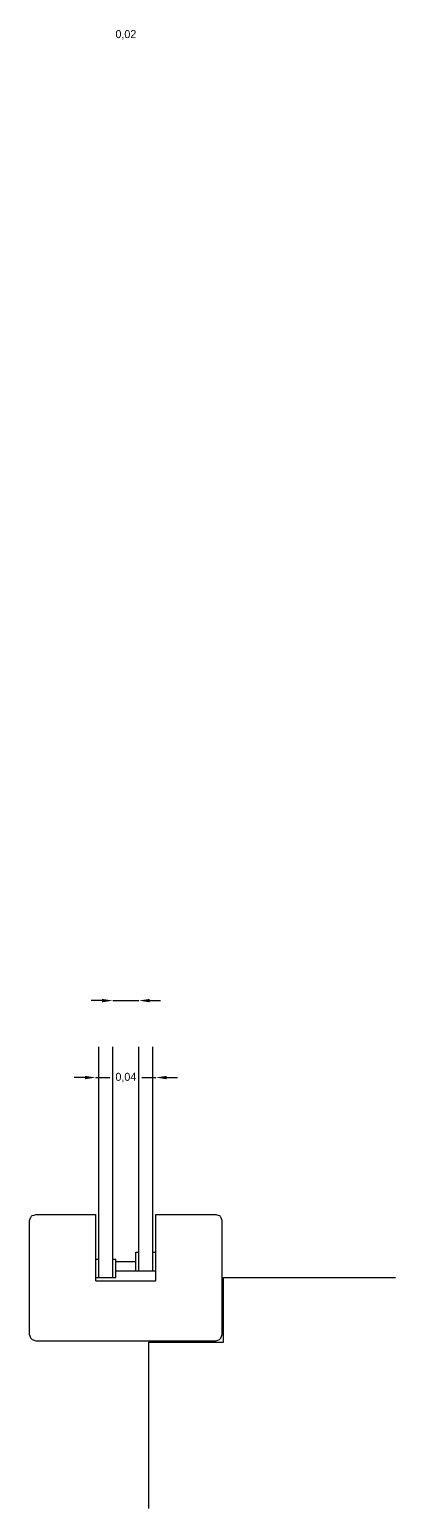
# Model space of a CAD drawing. Header units: metres. Extents: x -0.3 to 20.5, y 0 to 1.
# Drawn here: x 10.123 to 10.36, y 0 to 0.961 of the extents above; entities that cross this region are included whole.
import ezdxf

# ---------------------------------------------------------------- set-up
doc = ezdxf.new("R2010")
doc.units = ezdxf.units.M
doc.layers.add('COTAS', color=4, linetype='Continuous')
doc.layers.add('G_MEDIDO', color=8, linetype='Continuous')
doc.dimstyles.get("Standard").update_dxf_attribs({"dimtxt": 2.5, "dimasz": 2.5, "dimexe": 1.25, "dimexo": 0.625, "dimtad": 1, "dimcen": 2.5, "dimazin": 3, "dimtfac": 1, "dimtmove": 0, "dimatfit": 3})

# ---------------------------------------------------------------- blocks, each defined once
blk = doc.blocks.new('_CLOSEDFILLED')
at = {"color": 0, "linetype": 'BYBLOCK'}
blk.add_solid([(-1, 0.16), (0, 0), (-1, -0.16)], dxfattribs=at)
blk = doc.blocks.new('*D4')
for p, q in [((10.1585, 0.28), (10.1515, 0.28)), ((10.1655, 0.28), (10.1655, 0.28)), ((10.1655, 0.28), (10.1746, 0.28)), ((10.1954, 0.28), (10.2045, 0.28)), ((10.2045, 0.28), (10.2045, 0.28)), ((10.2115, 0.28), (10.2185, 0.28))]:
    blk.add_line(p, q)
at = {"layer": 'Defpoints'}
for p in [(10.1655, 0.28), (10.1655, 0.28), (10.2045, 0.28)]:
    blk.add_point(p, dxfattribs=at)
at = {"layer": 'COTAS', "xscale": 0.007, "yscale": 0.007}
blk.add_blockref('_CLOSEDFILLED', (10.1655, 0.28), dxfattribs=at)
at = {"layer": 'COTAS', "xscale": 0.007, "yscale": 0.007, "rotation": 180}
blk.add_blockref('_CLOSEDFILLED', (10.2045, 0.28), dxfattribs=at)
at = {"layer": 'COTAS', "insert": (10.185, 0.28), "char_height": 0.0052, "attachment_point": 5}
blk.add_mtext('0,04', dxfattribs=at)
blk = doc.blocks.new('*D5')
for p, q in [((10.1695, 0.33), (10.1625, 0.33)), ((10.1765, 0.33), (10.1765, 0.33)), ((10.1765, 0.33), (10.1935, 0.33)), ((10.1935, 0.33), (10.1935, 0.33)), ((10.2005, 0.33), (10.2075, 0.33))]:
    blk.add_line(p, q)
at = {"layer": 'Defpoints'}
for p in [(10.1765, 0.33), (10.1765, 0.33), (10.1935, 0.33)]:
    blk.add_point(p, dxfattribs=at)
at = {"layer": 'COTAS', "xscale": 0.007, "yscale": 0.007}
blk.add_blockref('_CLOSEDFILLED', (10.1765, 0.33), dxfattribs=at)
at = {"layer": 'COTAS', "xscale": 0.007, "yscale": 0.007, "rotation": 180}
blk.add_blockref('_CLOSEDFILLED', (10.1935, 0.33), dxfattribs=at)
at = {"layer": 'COTAS', "insert": (10.185, 0.9576), "char_height": 0.0052, "attachment_point": 5}
blk.add_mtext('0,02', dxfattribs=at)

msp = doc.modelspace()

# ---------------------------------------------------------------- linework, layer by layer
at = {"layer": 'G_MEDIDO'}
for p, q in [((10.1675, 0.162), (10.1675, 0.3)), ((10.1765, 0.162), (10.1765, 0.3)), ((10.1935, 0.1665), (10.1935, 0.3)), ((10.2025, 0.1665), (10.2025, 0.3)), ((10.1225, 0.187), (10.12288, 0.18819)), ((10.1225, 0.15086), (10.1225, 0.187)), ((10.12288, 0.18819), (10.12324, 0.18932)), ((10.12324, 0.18932), (10.12346, 0.18958)), ((10.12346, 0.18958), (10.12367, 0.18983)), ((10.12367, 0.18983), (10.12393, 0.19005)), ((10.12393, 0.19005), (10.12418, 0.19026)), ((10.12418, 0.19026), (10.12537, 0.19064)), ((10.12537, 0.19064), (10.1265, 0.191)), ((10.1265, 0.191), (10.1655, 0.191)), ((10.1655, 0.162), (10.1655, 0.191)), ((10.2045, 0.191), (10.2435, 0.191)), ((10.2045, 0.1665), (10.2045, 0.191)), ((10.2435, 0.191), (10.24468, 0.19062)), ((10.24468, 0.19062), (10.24582, 0.19026)), ((10.24582, 0.19026), (10.24608, 0.19004)), ((10.24608, 0.19004), (10.24633, 0.18983)), ((10.24654, 0.18958), (10.24633, 0.18983)), ((10.24676, 0.18932), (10.24654, 0.18958)), ((10.24712, 0.18819), (10.24676, 0.18932)), ((10.2475, 0.187), (10.24712, 0.18819)), ((10.2475, 0.15086), (10.2475, 0.187)), ((10.1915, 0.1665), (10.1935, 0.1665)), ((10.1915, 0.1605), (10.1915, 0.1665)), ((10.1935, 0.1545), (10.1935, 0.1665)), ((10.2025, 0.1545), (10.2025, 0.1665)), ((10.2025, 0.1665), (10.2045, 0.1665)), ((10.2045, 0.1545), (10.2045, 0.1665)), ((10.1655, 0.15), (10.1655, 0.162)), ((10.1655, 0.162), (10.1675, 0.162)), ((10.1675, 0.15), (10.1675, 0.162)), ((10.1765, 0.15), (10.1765, 0.162)), ((10.1765, 0.162), (10.1785, 0.162)), ((10.1785, 0.1605), (10.1785, 0.162)), ((10.1785, 0.1545), (10.1785, 0.1605)), ((10.1785, 0.1605), (10.1915, 0.1605)), ((10.1785, 0.15), (10.1785, 0.1545)), ((10.1785, 0.1545), (10.1915, 0.1545)), ((10.1915, 0.1545), (10.1915, 0.1605)), ((10.1915, 0.1545), (10.1935, 0.1545)), ((10.1935, 0.1545), (10.19811, 0.1545)), ((10.19811, 0.1545), (10.2025, 0.1545)), ((10.2025, 0.1545), (10.2045, 0.1545)), ((10.2045, 0.148), (10.2045, 0.1545)), ((10.1225, 0.113), (10.1225, 0.15086)), ((10.1655, 0.148), (10.1655, 0.15)), ((10.1655, 0.15), (10.1675, 0.15)), ((10.1655, 0.148), (10.2045, 0.148)), ((10.1675, 0.15), (10.17211, 0.15)), ((10.17211, 0.15), (10.1765, 0.15)), ((10.1765, 0.15), (10.1785, 0.15)), ((10.2475, 0.113), (10.2475, 0.15086)), ((10.2485, 0.15), (10.29401, 0.15)), ((10.2485, 0.108), (10.2485, 0.15)), ((10.29401, 0.15), (10.36, 0.15)), ((10.12286, 0.11187), (10.1225, 0.113)), ((10.12324, 0.11068), (10.12286, 0.11187)), ((10.12345, 0.11043), (10.12324, 0.11068)), ((10.12367, 0.11017), (10.12345, 0.11043)), ((10.12367, 0.11017), (10.12393, 0.10995)), ((10.12393, 0.10995), (10.12418, 0.10974)), ((10.12418, 0.10974), (10.12537, 0.10936)), ((10.12537, 0.10936), (10.1265, 0.109)), ((10.1265, 0.109), (10.18637, 0.109)), ((10.18637, 0.109), (10.2435, 0.109)), ((10.2, 0), (10.2, 0.108)), ((10.2, 0.108), (10.2485, 0.108)), ((10.2435, 0.109), (10.24468, 0.10938)), ((10.24468, 0.10938), (10.24582, 0.10974)), ((10.24582, 0.10974), (10.24608, 0.10996)), ((10.24608, 0.10996), (10.24633, 0.11017)), ((10.24633, 0.11017), (10.24655, 0.11043)), ((10.24655, 0.11043), (10.24676, 0.11068)), ((10.24676, 0.11068), (10.24714, 0.11187)), ((10.24714, 0.11187), (10.2475, 0.113))]:
    msp.add_line(p, q, dxfattribs=at)

# ---------------------------------------------------------------- dimensions: what is measured, and where the dimension line sits
at = {"layer": 'COTAS'}
for base, p1, p2, picture, middle in [((10.1765, 0.33), (10.1765, 0.33), (10.1935, 0.33), '*D5', (10.185, 0.9576)), ((10.1655, 0.28), (10.1655, 0.28), (10.2045, 0.28), '*D4', (10.185, 0.28))]:
    dim = msp.add_linear_dim(base=base, p1=p1, p2=p2, dimstyle='Standard', override={"dimtxt": 0.0052, "dimasz": 0.007}, dxfattribs=at)
    dim.commit()
    dim.dimension.update_dxf_attribs({"geometry": picture, "text_midpoint": middle})

doc.saveas('drawing.dxf')
